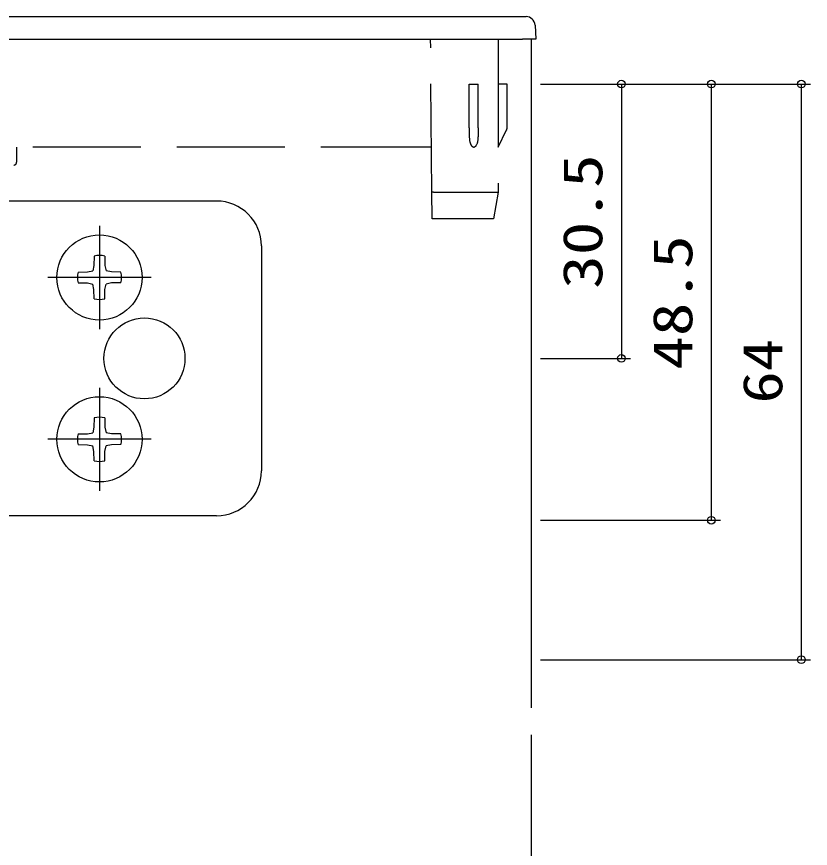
# Model space of a CAD drawing. Units: millimetres, scale not verified. Extents: x -693 to 693, y -1119 to 1122.
# Drawn here: x -103.4 to -15.2, y 552.4 to 644.9 of the extents above; entities that cross this region are included whole.
import ezdxf
from ezdxf.enums import TextEntityAlignment as Align

# ---------------------------------------------------------------- set-up
doc = ezdxf.new("R2010")
doc.units = ezdxf.units.MM
doc.header["$LTSCALE"] = 4
doc.linetypes.add('CHAIN2', pattern=[12, 9, -1, 1, -1])
doc.linetypes.add('DASHED3', pattern=[4, 3, -1])
for name, color, linetype in [('0-2_YKK_12', 2, 'Continuous'), ('0-3_YKK_13', 4, 'Continuous'), ('0-4_YKK_D', 6, 'Continuous')]:
    doc.layers.add(name, color=color, linetype=linetype)
doc.styles.add('ＭＳ ゴシック', font='')
doc.styles.get('ＭＳ ゴシック').set_extended_font_data('MS Gothic')

msp = doc.modelspace()

# ---------------------------------------------------------------- linework, layer by layer
at = {"layer": '0-2_YKK_12'}
for p, q in [((-46.153, 568.075), (-46.153, 642.418)), ((-46.153, 386.762), (-46.153, 565.075))]:
    msp.add_line(p, q, dxfattribs=at)
at = {"layer": '0-3_YKK_13'}
for p, q in [((-123.156, 642.418), (-47.15, 642.418)), ((-76.151, 619.418), (-76.151, 594.418)), ((-94.744, 618.296), (-94.762, 617.257)), ((-93.558, 618.296), (-93.54, 617.257)), ((-94.762, 617.257), (-94.88, 616.648)), ((-93.54, 617.257), (-93.421, 616.648)), ((-96.528, 616.512), (-95.489, 616.53)), ((-95.489, 616.53), (-94.88, 616.648)), ((-92.813, 616.53), (-93.421, 616.648)), ((-91.774, 616.512), (-92.813, 616.53)), ((-96.524, 615.325), (-95.489, 615.307)), ((-95.489, 615.307), (-94.88, 615.189)), ((-94.762, 614.58), (-94.88, 615.189)), ((-93.54, 614.58), (-93.421, 615.189)), ((-92.813, 615.307), (-93.421, 615.189)), ((-91.774, 615.325), (-92.813, 615.307)), ((-94.744, 613.541), (-94.762, 614.58)), ((-93.558, 613.541), (-93.54, 614.58)), ((-94.744, 600.296), (-94.762, 599.257)), ((-93.558, 600.296), (-93.54, 599.257)), ((-96.528, 598.512), (-95.489, 598.53)), ((-95.489, 598.53), (-94.88, 598.648)), ((-94.762, 599.257), (-94.88, 598.648)), ((-93.54, 599.257), (-93.421, 598.648)), ((-92.813, 598.53), (-93.421, 598.648)), ((-91.774, 598.512), (-92.813, 598.53)), ((-96.524, 597.325), (-95.489, 597.307)), ((-95.489, 597.307), (-94.88, 597.189)), ((-94.762, 596.58), (-94.88, 597.189)), ((-94.744, 595.541), (-94.762, 596.58)), ((-93.558, 595.541), (-93.54, 596.58)), ((-93.54, 596.58), (-93.421, 597.189)), ((-92.813, 597.307), (-93.421, 597.189)), ((-91.774, 597.325), (-92.813, 597.307))]:
    msp.add_line(p, q, dxfattribs=at)
at = {"layer": '0-3_YKK_13', "linetype": 'DASHED3'}
for p, q in [((-57.205, 625.441), (-57.353, 642.418)), ((-52.053, 632.536), (-52.053, 637.418)), ((-49.353, 637.418), (-49.853, 637.418)), ((-48.853, 637.418), (-49.353, 637.418)), ((-48.853, 632.536), (-48.853, 637.418)), ((-53.053, 632.536), (-53.053, 631.536)), ((-52.053, 632.536), (-52.053, 631.536)), ((-49.853, 630.418), (-48.906, 632.313)), ((-57.548, 630.418), (-112.758, 630.418)), ((-103.353, 630.418), (-103.353, 628.718)), ((-57.248, 630.418), (-57.548, 630.418)), ((-57.179, 622.418), (-57.205, 625.441)), ((-56.905, 625.418), (-56.905, 625.418)), ((-56.905, 625.418), (-50.153, 625.418)), ((-56.879, 622.418), (-57.179, 622.418)), ((-50.649, 622.418), (-56.879, 622.418))]:
    msp.add_line(p, q, dxfattribs=at)
at = {"layer": '0-3_YKK_13', "linetype": 'CHAIN2'}
for p, q in [((-94.151, 621.653), (-94.151, 610.183)), ((-88.416, 615.918), (-99.886, 615.918)), ((-94.151, 603.653), (-94.151, 592.183)), ((-88.416, 597.918), (-99.886, 597.918))]:
    msp.add_line(p, q, dxfattribs=at)
at = {"layer": '0-3_YKK_13'}
for points in [[(-123.06, 644.918), (-47.246, 644.918), (-46.747, 644.918)], [(-45.749, 643.979), (-45.653, 642.418), (-47.15, 642.418)], [(-81.151, 624.418), (-124.151, 624.418), (-124.151, 606.918)], [(-81.151, 589.418), (-124.151, 589.418), (-124.151, 606.918)]]:
    msp.add_lwpolyline(points, dxfattribs=at)
at = {"layer": '0-3_YKK_13', "linetype": 'DASHED3'}
for points in [[(-49.853, 642.418), (-49.853, 625.418), (-49.853, 625.418)], [(-53.053, 632.536), (-53.053, 637.418), (-52.053, 637.418)], [(-49.853, 625.418), (-50.353, 622.418), (-50.649, 622.418)]]:
    msp.add_lwpolyline(points, dxfattribs=at)
at = {"layer": '0-3_YKK_13'}
for centre, radius in [((-94.151, 615.918), 4.735), ((-89.151, 606.918), 4.5), ((-94.151, 597.918), 4.735)]:
    msp.add_circle(centre, radius, dxfattribs=at)
for centre, radius, start, end in [((-46.747, 643.918), 1, 3.5, 90), ((-81.151, 619.418), 5, 0, 90), ((-94.151, 615.918), 2.45, 75.9892, 104.0108), ((-94.151, 615.918), 2.45, 165.9892, 194.0108), ((-94.151, 615.918), 2.45, 345.9892, 14.0108), ((-94.151, 615.918), 2.45, 255.9892, 284.0108), ((-94.151, 597.918), 2.45, 75.9892, 104.0108), ((-94.151, 597.918), 2.45, 165.9892, 194.0108), ((-94.151, 597.918), 2.45, 345.9892, 14.0108), ((-94.151, 597.918), 2.45, 255.9892, 284.0108), ((-81.151, 594.418), 5, 270, 0)]:
    msp.add_arc(centre, radius, start, end, dxfattribs=at)
at = {"layer": '0-3_YKK_13', "linetype": 'DASHED3'}
for centre, radius, start in [((-49.353, 632.536), 0.5, 333.43495), ((-103.653, 628.718), 0.3, 270)]:
    msp.add_arc(centre, radius, start, 0, dxfattribs=at)
for centre, major_axis, ratio, start_param, end_param in [((-52.553, 631.536), (0, -1.118), 0.447214, 4.712389, 7.853982), ((-56.905, 625.443), (-0.3, -0.003), 0.082759, 6.283185, 7.852547), ((-50.153, 623.618), (0, 1.8), 0.166667, 6.26967, 6.283185), ((-50.153, 625.443), (-0.3, 0.025), 0.081651, 1.591069, 3.134835)]:
    msp.add_ellipse(centre, major_axis=major_axis, ratio=ratio, start_param=start_param, end_param=end_param, dxfattribs=at)
at = {"layer": '0-4_YKK_D'}
for p, q in [((-45.153, 637.418), (-35.153, 637.418)), ((-45.153, 637.418), (-15.153, 637.418)), ((-45.153, 637.418), (-25.153, 637.418)), ((-36.153, 637.418), (-36.153, 606.918)), ((-26.153, 588.918), (-26.153, 637.418)), ((-16.153, 573.418), (-16.153, 637.418)), ((-45.153, 606.918), (-35.153, 606.918)), ((-45.153, 588.918), (-25.153, 588.918)), ((-45.153, 573.418), (-15.153, 573.418))]:
    msp.add_line(p, q, dxfattribs=at)
for centre in [(-36.153, 637.418), (-26.153, 637.418), (-16.153, 637.418), (-36.153, 606.918), (-26.153, 588.918), (-16.153, 573.418)]:
    msp.add_circle(centre, 0.425, dxfattribs=at)

# ---------------------------------------------------------------- texts
at = {"layer": '0-4_YKK_D', "style": 'ＭＳ ゴシック'}
for s, width, p in [('30.5', 1.25, (-36.953, 614.648)), ('48.5', 1.25, (-26.953, 605.648)), ('64', 1.2, (-16.953, 601.898))]:
    msp.add_text(s, height=4.399, rotation=90, dxfattribs=dict(at, width=width)).set_placement(p, align=Align.BOTTOM_LEFT)

doc.saveas('drawing.dxf')
